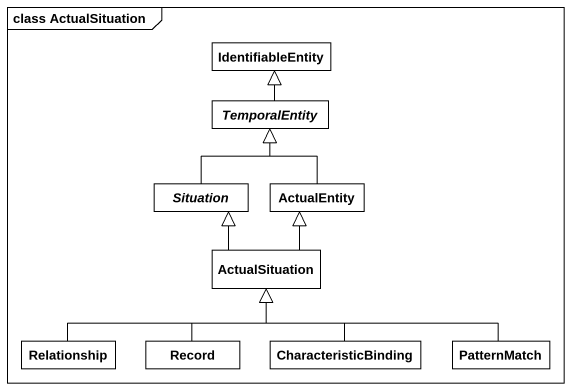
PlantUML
@startuml
mainframe class ActualSituation
hide circle
hide empty members
class IdentifiableEntity
abstract class TemporalEntity
abstract class Situation
class ActualEntity
class ActualSituation
class Relationship
class "Record" as Record_
class CharacteristicBinding
class PatternMatch
TemporalEntity -up-|> IdentifiableEntity
Situation -up-|> TemporalEntity
ActualEntity -up-|> TemporalEntity
ActualSituation -up-|> Situation
ActualSituation -up-|> ActualEntity
Relationship -right-|> ActualSituation
Record_ -up-|> ActualSituation
CharacteristicBinding -up-|> ActualSituation
PatternMatch -left-|> ActualSituation
@enduml
